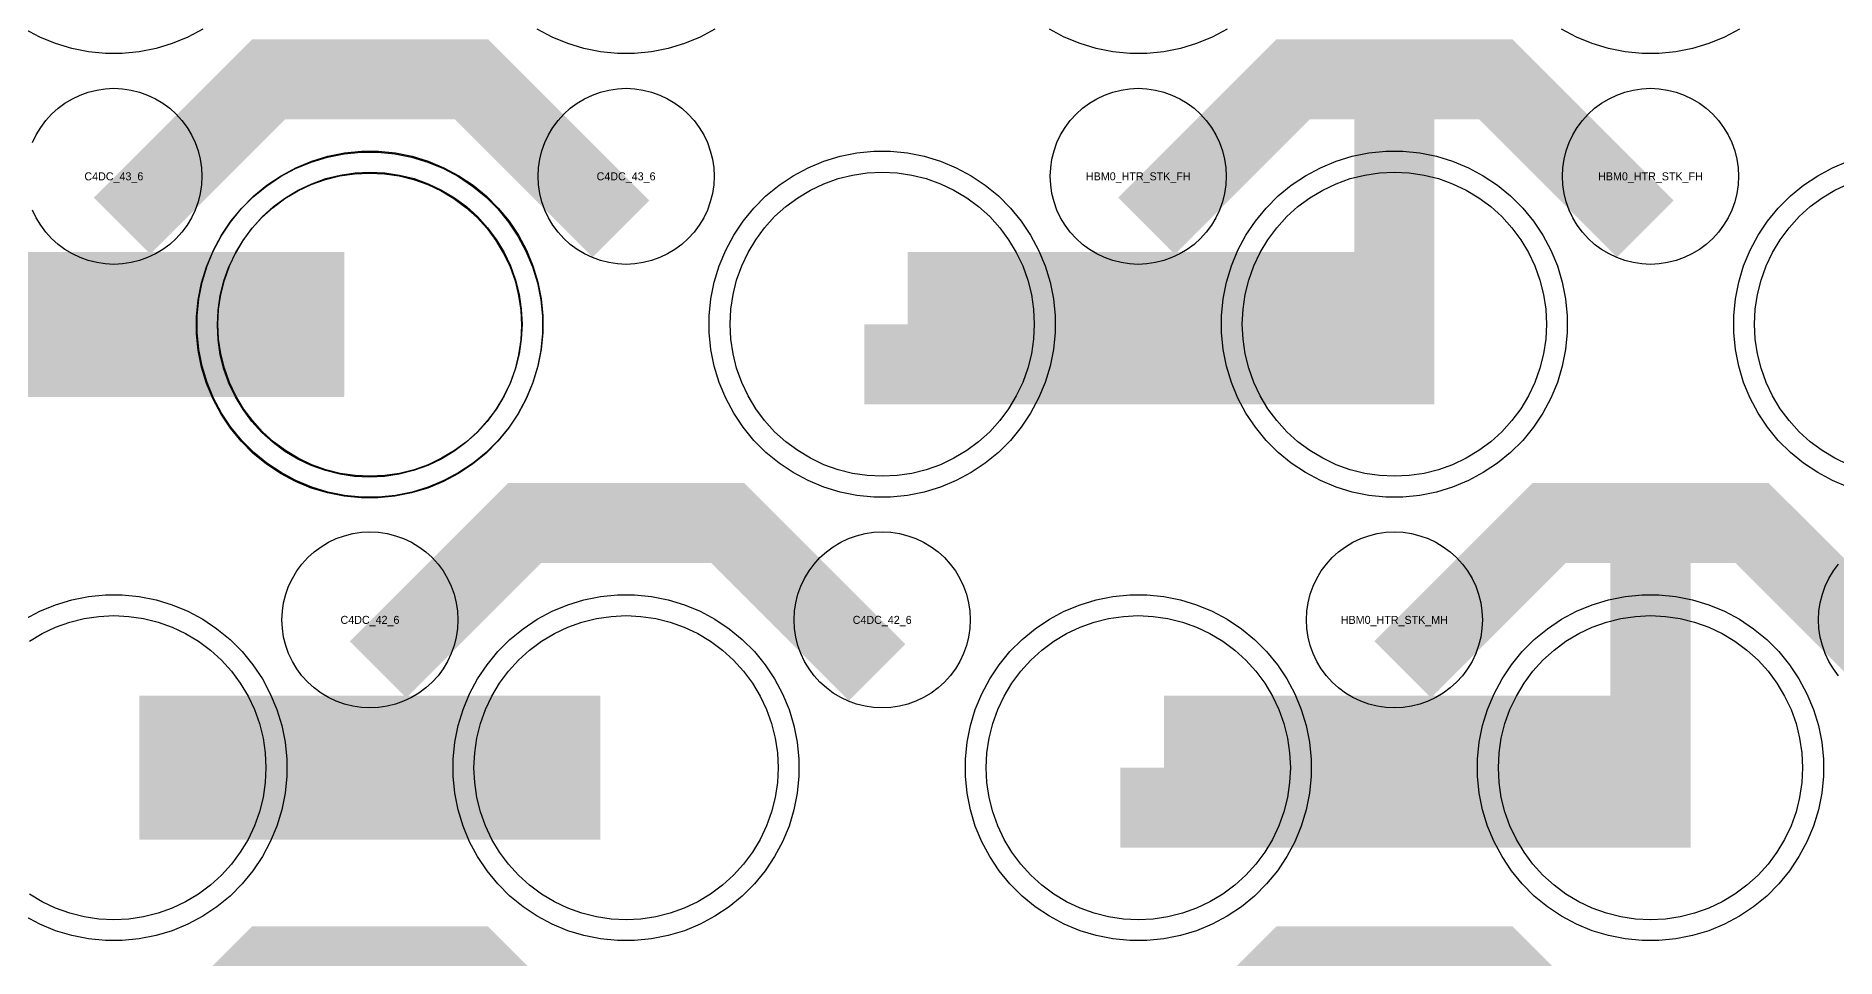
# Model space of a CAD drawing. Extents: x -11880 to 11880, y -14992 to 14992.
# Drawn here: x -10104 to -9542, y -9079 to -8791 of the extents above; entities that cross this region are included whole.
import ezdxf
from ezdxf.enums import TextEntityAlignment as Align

# ---------------------------------------------------------------- set-up
doc = ezdxf.new("R2010")
doc.units = 0
doc.header["$MEASUREMENT"] = 0
for name, color, linetype in [('GDS_775_DT_237', 138, 'CONTINUOUS'), ('RDL1_FS', 34, 'CONTINUOUS'), ('RDL_BS', 160, 'CONTINUOUS')]:
    doc.layers.add(name, color=color, linetype=linetype)

msp = doc.modelspace()

# ---------------------------------------------------------------- linework, layer by layer
at = {"layer": 'RDL1_FS', "color": 241, "true_color": 0xf7abae}
msp.add_lwpolyline([(-10000.149, -8929.101), (-10004.806, -8928.872), (-10009.417, -8928.188), (-10013.94, -8927.056), (-10018.33, -8925.484), (-10022.544, -8923.492), (-10026.544, -8921.094), (-10030.289, -8918.316), (-10033.743, -8915.186), (-10036.873, -8911.732), (-10039.651, -8907.987), (-10042.049, -8903.987), (-10044.041, -8899.773), (-10045.613, -8895.383), (-10046.745, -8890.86), (-10047.429, -8886.249), (-10047.658, -8881.592), (-10047.429, -8876.935), (-10046.745, -8872.324), (-10045.613, -8867.801), (-10044.041, -8863.411), (-10042.049, -8859.197), (-10039.651, -8855.197), (-10036.873, -8851.452), (-10033.743, -8847.998), (-10030.289, -8844.868), (-10026.544, -8842.09), (-10022.544, -8839.692), (-10018.33, -8837.7), (-10013.94, -8836.128), (-10009.417, -8834.996), (-10004.806, -8834.312), (-10000.149, -8834.083), (-9995.492, -8834.312), (-9990.881, -8834.996), (-9986.358, -8836.128), (-9981.968, -8837.7), (-9977.754, -8839.692), (-9973.754, -8842.09), (-9970.009, -8844.868), (-9966.555, -8847.998), (-9963.425, -8851.452), (-9960.647, -8855.197), (-9958.249, -8859.197), (-9956.257, -8863.411), (-9954.685, -8867.801), (-9953.553, -8872.324), (-9952.869, -8876.935), (-9952.64, -8881.592), (-9952.869, -8886.249), (-9953.553, -8890.86), (-9954.685, -8895.383), (-9956.257, -8899.773), (-9958.249, -8903.987), (-9960.647, -8907.987), (-9963.425, -8911.732), (-9966.555, -8915.186), (-9970.009, -8918.316), (-9973.754, -8921.094), (-9977.754, -8923.492), (-9981.968, -8925.484), (-9986.358, -8927.056), (-9990.881, -8928.188), (-9995.492, -8928.872)], close=True, dxfattribs=at)
at = {"layer": 'RDL1_FS'}
for points in [[(-10000, -8928.819), (-10004.657, -8928.59), (-10009.268, -8927.906), (-10013.791, -8926.774), (-10018.181, -8925.202), (-10022.395, -8923.21), (-10026.395, -8920.812), (-10030.14, -8918.034), (-10033.594, -8914.904), (-10036.724, -8911.45), (-10039.502, -8907.705), (-10041.9, -8903.705), (-10043.892, -8899.491), (-10045.464, -8895.101), (-10046.596, -8890.578), (-10047.28, -8885.967), (-10047.509, -8881.31), (-10047.28, -8876.653), (-10046.596, -8872.042), (-10045.464, -8867.519), (-10043.892, -8863.129), (-10041.9, -8858.915), (-10039.502, -8854.915), (-10036.724, -8851.17), (-10033.594, -8847.716), (-10030.14, -8844.586), (-10026.395, -8841.808), (-10022.395, -8839.41), (-10018.181, -8837.418), (-10013.791, -8835.846), (-10009.268, -8834.714), (-10004.657, -8834.03), (-10000, -8833.801), (-9995.343, -8834.03), (-9990.732, -8834.714), (-9986.209, -8835.846), (-9981.819, -8837.418), (-9977.605, -8839.41), (-9973.605, -8841.808), (-9969.86, -8844.586), (-9966.406, -8847.716), (-9963.276, -8851.17), (-9960.498, -8854.915), (-9958.1, -8858.915), (-9956.108, -8863.129), (-9954.536, -8867.519), (-9953.404, -8872.042), (-9952.72, -8876.653), (-9952.491, -8881.31), (-9952.72, -8885.967), (-9953.404, -8890.578), (-9954.536, -8895.101), (-9956.108, -8899.491), (-9958.1, -8903.705), (-9960.498, -8907.705), (-9963.276, -8911.45), (-9966.406, -8914.904), (-9969.86, -8918.034), (-9973.605, -8920.812), (-9977.605, -8923.21), (-9981.819, -8925.202), (-9986.209, -8926.774), (-9990.732, -8927.906), (-9995.343, -8928.59)], [(-9840, -8928.819), (-9844.657, -8928.59), (-9849.268, -8927.906), (-9853.791, -8926.774), (-9858.181, -8925.202), (-9862.395, -8923.21), (-9866.395, -8920.812), (-9870.14, -8918.034), (-9873.594, -8914.904), (-9876.724, -8911.45), (-9879.502, -8907.705), (-9881.9, -8903.705), (-9883.892, -8899.491), (-9885.464, -8895.101), (-9886.596, -8890.578), (-9887.28, -8885.967), (-9887.509, -8881.31), (-9887.28, -8876.653), (-9886.596, -8872.042), (-9885.464, -8867.519), (-9883.892, -8863.129), (-9881.9, -8858.915), (-9879.502, -8854.915), (-9876.724, -8851.17), (-9873.594, -8847.716), (-9870.14, -8844.586), (-9866.395, -8841.808), (-9862.395, -8839.41), (-9858.181, -8837.418), (-9853.791, -8835.846), (-9849.268, -8834.714), (-9844.657, -8834.03), (-9840, -8833.801), (-9835.343, -8834.03), (-9830.732, -8834.714), (-9826.209, -8835.846), (-9821.819, -8837.418), (-9817.605, -8839.41), (-9813.605, -8841.808), (-9809.86, -8844.586), (-9806.406, -8847.716), (-9803.276, -8851.17), (-9800.498, -8854.915), (-9798.1, -8858.915), (-9796.108, -8863.129), (-9794.536, -8867.519), (-9793.404, -8872.042), (-9792.72, -8876.653), (-9792.491, -8881.31), (-9792.72, -8885.967), (-9793.404, -8890.578), (-9794.536, -8895.101), (-9796.108, -8899.491), (-9798.1, -8903.705), (-9800.498, -8907.705), (-9803.276, -8911.45), (-9806.406, -8914.904), (-9809.86, -8918.034), (-9813.605, -8920.812), (-9817.605, -8923.21), (-9821.819, -8925.202), (-9826.209, -8926.774), (-9830.732, -8927.906), (-9835.343, -8928.59)], [(-9680, -8928.819), (-9684.657, -8928.59), (-9689.268, -8927.906), (-9693.791, -8926.774), (-9698.181, -8925.202), (-9702.395, -8923.21), (-9706.395, -8920.812), (-9710.14, -8918.034), (-9713.594, -8914.904), (-9716.724, -8911.45), (-9719.502, -8907.705), (-9721.9, -8903.705), (-9723.892, -8899.491), (-9725.464, -8895.101), (-9726.596, -8890.578), (-9727.28, -8885.967), (-9727.509, -8881.31), (-9727.28, -8876.653), (-9726.596, -8872.042), (-9725.464, -8867.519), (-9723.892, -8863.129), (-9721.9, -8858.915), (-9719.502, -8854.915), (-9716.724, -8851.17), (-9713.594, -8847.716), (-9710.14, -8844.586), (-9706.395, -8841.808), (-9702.395, -8839.41), (-9698.181, -8837.418), (-9693.791, -8835.846), (-9689.268, -8834.714), (-9684.657, -8834.03), (-9680, -8833.801), (-9675.343, -8834.03), (-9670.732, -8834.714), (-9666.209, -8835.846), (-9661.819, -8837.418), (-9657.605, -8839.41), (-9653.605, -8841.808), (-9649.86, -8844.586), (-9646.406, -8847.716), (-9643.276, -8851.17), (-9640.498, -8854.915), (-9638.1, -8858.915), (-9636.108, -8863.129), (-9634.536, -8867.519), (-9633.404, -8872.042), (-9632.72, -8876.653), (-9632.491, -8881.31), (-9632.72, -8885.967), (-9633.404, -8890.578), (-9634.536, -8895.101), (-9636.108, -8899.491), (-9638.1, -8903.705), (-9640.498, -8907.705), (-9643.276, -8911.45), (-9646.406, -8914.904), (-9649.86, -8918.034), (-9653.605, -8920.812), (-9657.605, -8923.21), (-9661.819, -8925.202), (-9666.209, -8926.774), (-9670.732, -8927.906), (-9675.343, -8928.59)], [(-9920, -9067.384), (-9924.657, -9067.155), (-9929.268, -9066.471), (-9933.791, -9065.339), (-9938.181, -9063.767), (-9942.395, -9061.775), (-9946.395, -9059.377), (-9950.14, -9056.599), (-9953.594, -9053.469), (-9956.724, -9050.015), (-9959.502, -9046.27), (-9961.9, -9042.27), (-9963.892, -9038.056), (-9965.464, -9033.666), (-9966.596, -9029.143), (-9967.28, -9024.532), (-9967.509, -9019.875), (-9967.28, -9015.218), (-9966.596, -9010.607), (-9965.464, -9006.084), (-9963.892, -9001.694), (-9961.9, -8997.48), (-9959.502, -8993.48), (-9956.724, -8989.735), (-9953.594, -8986.281), (-9950.14, -8983.151), (-9946.395, -8980.373), (-9942.395, -8977.975), (-9938.181, -8975.983), (-9933.791, -8974.411), (-9929.268, -8973.279), (-9924.657, -8972.595), (-9920, -8972.366), (-9915.343, -8972.595), (-9910.732, -8973.279), (-9906.209, -8974.411), (-9901.819, -8975.983), (-9897.605, -8977.975), (-9893.605, -8980.373), (-9889.86, -8983.151), (-9886.406, -8986.281), (-9883.276, -8989.735), (-9880.498, -8993.48), (-9878.1, -8997.48), (-9876.108, -9001.694), (-9874.536, -9006.084), (-9873.404, -9010.607), (-9872.72, -9015.218), (-9872.491, -9019.875), (-9872.72, -9024.532), (-9873.404, -9029.143), (-9874.536, -9033.666), (-9876.108, -9038.056), (-9878.1, -9042.27), (-9880.498, -9046.27), (-9883.276, -9050.015), (-9886.406, -9053.469), (-9889.86, -9056.599), (-9893.605, -9059.377), (-9897.605, -9061.775), (-9901.819, -9063.767), (-9906.209, -9065.339), (-9910.732, -9066.471), (-9915.343, -9067.155)], [(-9760, -9067.384), (-9764.657, -9067.155), (-9769.268, -9066.471), (-9773.791, -9065.339), (-9778.181, -9063.767), (-9782.395, -9061.775), (-9786.395, -9059.377), (-9790.14, -9056.599), (-9793.594, -9053.469), (-9796.724, -9050.015), (-9799.502, -9046.27), (-9801.9, -9042.27), (-9803.892, -9038.056), (-9805.464, -9033.666), (-9806.596, -9029.143), (-9807.28, -9024.532), (-9807.509, -9019.875), (-9807.28, -9015.218), (-9806.596, -9010.607), (-9805.464, -9006.084), (-9803.892, -9001.694), (-9801.9, -8997.48), (-9799.502, -8993.48), (-9796.724, -8989.735), (-9793.594, -8986.281), (-9790.14, -8983.151), (-9786.395, -8980.373), (-9782.395, -8977.975), (-9778.181, -8975.983), (-9773.791, -8974.411), (-9769.268, -8973.279), (-9764.657, -8972.595), (-9760, -8972.366), (-9755.343, -8972.595), (-9750.732, -8973.279), (-9746.209, -8974.411), (-9741.819, -8975.983), (-9737.605, -8977.975), (-9733.605, -8980.373), (-9729.86, -8983.151), (-9726.406, -8986.281), (-9723.276, -8989.735), (-9720.498, -8993.48), (-9718.1, -8997.48), (-9716.108, -9001.694), (-9714.536, -9006.084), (-9713.404, -9010.607), (-9712.72, -9015.218), (-9712.491, -9019.875), (-9712.72, -9024.532), (-9713.404, -9029.143), (-9714.536, -9033.666), (-9716.108, -9038.056), (-9718.1, -9042.27), (-9720.498, -9046.27), (-9723.276, -9050.015), (-9726.406, -9053.469), (-9729.86, -9056.599), (-9733.605, -9059.377), (-9737.605, -9061.775), (-9741.819, -9063.767), (-9746.209, -9065.339), (-9750.732, -9066.471), (-9755.343, -9067.155)], [(-9600, -9067.384), (-9604.657, -9067.155), (-9609.268, -9066.471), (-9613.791, -9065.339), (-9618.181, -9063.767), (-9622.395, -9061.775), (-9626.395, -9059.377), (-9630.14, -9056.599), (-9633.594, -9053.469), (-9636.724, -9050.015), (-9639.502, -9046.27), (-9641.9, -9042.27), (-9643.892, -9038.056), (-9645.464, -9033.666), (-9646.596, -9029.143), (-9647.28, -9024.532), (-9647.509, -9019.875), (-9647.28, -9015.218), (-9646.596, -9010.607), (-9645.464, -9006.084), (-9643.892, -9001.694), (-9641.9, -8997.48), (-9639.502, -8993.48), (-9636.724, -8989.735), (-9633.594, -8986.281), (-9630.14, -8983.151), (-9626.395, -8980.373), (-9622.395, -8977.975), (-9618.181, -8975.983), (-9613.791, -8974.411), (-9609.268, -8973.279), (-9604.657, -8972.595), (-9600, -8972.366), (-9595.343, -8972.595), (-9590.732, -8973.279), (-9586.209, -8974.411), (-9581.819, -8975.983), (-9577.605, -8977.975), (-9573.605, -8980.373), (-9569.86, -8983.151), (-9566.406, -8986.281), (-9563.276, -8989.735), (-9560.498, -8993.48), (-9558.1, -8997.48), (-9556.108, -9001.694), (-9554.536, -9006.084), (-9553.404, -9010.607), (-9552.72, -9015.218), (-9552.491, -9019.875), (-9552.72, -9024.532), (-9553.404, -9029.143), (-9554.536, -9033.666), (-9556.108, -9038.056), (-9558.1, -9042.27), (-9560.498, -9046.27), (-9563.276, -9050.015), (-9566.406, -9053.469), (-9569.86, -9056.599), (-9573.605, -9059.377), (-9577.605, -9061.775), (-9581.819, -9063.767), (-9586.209, -9065.339), (-9590.732, -9066.471), (-9595.343, -9067.155)]]:
    msp.add_lwpolyline(points, close=True, dxfattribs=at)
for points in [[(-9538.181, -8925.202), (-9542.395, -8923.21), (-9546.395, -8920.812), (-9550.14, -8918.034), (-9553.594, -8914.904), (-9556.724, -8911.45), (-9559.502, -8907.705), (-9561.9, -8903.705), (-9563.892, -8899.491), (-9565.464, -8895.101), (-9566.596, -8890.578), (-9567.28, -8885.967), (-9567.509, -8881.31), (-9567.28, -8876.653), (-9566.596, -8872.042), (-9565.464, -8867.519), (-9563.892, -8863.129), (-9561.9, -8858.915), (-9559.502, -8854.915), (-9556.724, -8851.17), (-9553.594, -8847.716), (-9550.14, -8844.586), (-9546.395, -8841.808), (-9542.395, -8839.41), (-9538.181, -8837.418)], [(-10106.395, -8980.373), (-10102.395, -8977.975), (-10098.181, -8975.983), (-10093.791, -8974.411), (-10089.268, -8973.279), (-10084.657, -8972.595), (-10080, -8972.366), (-10075.343, -8972.595), (-10070.732, -8973.279), (-10066.209, -8974.411), (-10061.819, -8975.983), (-10057.605, -8977.975), (-10053.605, -8980.373), (-10049.86, -8983.151), (-10046.406, -8986.281), (-10043.276, -8989.735), (-10040.498, -8993.48), (-10038.1, -8997.48), (-10036.108, -9001.694), (-10034.536, -9006.084), (-10033.404, -9010.607), (-10032.72, -9015.218), (-10032.491, -9019.875), (-10032.72, -9024.532), (-10033.404, -9029.143), (-10034.536, -9033.666), (-10036.108, -9038.056), (-10038.1, -9042.27), (-10040.498, -9046.27), (-10043.276, -9050.015), (-10046.406, -9053.469), (-10049.86, -9056.599), (-10053.605, -9059.377), (-10057.605, -9061.775), (-10061.819, -9063.767), (-10066.209, -9065.339), (-10070.732, -9066.471), (-10075.343, -9067.155), (-10080, -9067.384), (-10084.657, -9067.155), (-10089.268, -9066.471), (-10093.791, -9065.339), (-10098.181, -9063.767), (-10102.395, -9061.775), (-10106.395, -9059.377)]]:
    msp.add_lwpolyline(points, dxfattribs=at)
at = {"layer": 'RDL1_FS', "color": 241, "true_color": 0xf7abae}
for points in [[(-10152.147, -8881.592, 45, 45, 0), (-10080.147, -8881.592, 45, 45, 0)], [(-10080.147, -8881.592, 45, 45, 0), (-10008.147, -8881.592, 45, 45, 0)]]:
    msp.add_lwpolyline(points, format="xyseb", dxfattribs=at)
at = {"layer": 'RDL1_FS'}
for points in [[(-10151.998, -8881.31, 45, 45, 0), (-10079.998, -8881.31, 45, 45, 0)], [(-10079.998, -8881.31, 45, 45, 0), (-10007.998, -8881.31, 45, 45, 0)], [(-9831.998, -8881.31, 45, 45, 0), (-9759.998, -8881.31, 45, 45, 0)], [(-9759.998, -8881.31, 45, 45, 0), (-9687.998, -8881.31, 45, 45, 0)], [(-10071.998, -9019.875, 45, 45, 0), (-9999.998, -9019.875, 45, 45, 0)], [(-9999.998, -9019.875, 45, 45, 0), (-9927.998, -9019.875, 45, 45, 0)], [(-9751.998, -9019.875, 45, 45, 0), (-9679.998, -9019.875, 45, 45, 0)], [(-9679.998, -9019.875, 45, 45, 0), (-9607.998, -9019.875, 45, 45, 0)]]:
    msp.add_lwpolyline(points, format="xyseb", dxfattribs=at)
at = {"layer": 'RDL_BS'}
for points in [[(-9680, -8906.31, 25, 25, 0), (-9680, -8792.309, 25, 25, 0)], [(-10077.438, -8850.624, 25, 25, 0), (-10031.623, -8804.809, 25, 25, 0), (-9998.07, -8804.809, 25, 25, 0)], [(-9921.599, -8851.523, 25, 25, 0), (-9968.313, -8804.809, 25, 25, 0), (-9998.071, -8804.809, 25, 25, 0)], [(-9757.438, -8850.624, 25, 25, 0), (-9711.623, -8804.809, 25, 25, 0), (-9678.07, -8804.809, 25, 25, 0)], [(-9601.599, -8851.523, 25, 25, 0), (-9648.313, -8804.809, 25, 25, 0), (-9678.071, -8804.809, 25, 25, 0)], [(-9845.603, -8893.81, 25, 25, 0), (-9667.5, -8893.81, 25, 25, 0)], [(-9600, -9044.875, 25, 25, 0), (-9600, -8930.874, 25, 25, 0)], [(-9997.438, -8989.189, 25, 25, 0), (-9951.623, -8943.374, 25, 25, 0), (-9918.07, -8943.374, 25, 25, 0)], [(-9841.599, -8990.088, 25, 25, 0), (-9888.313, -8943.374, 25, 25, 0), (-9918.071, -8943.374, 25, 25, 0)], [(-9677.438, -8989.189, 25, 25, 0), (-9631.623, -8943.374, 25, 25, 0), (-9598.07, -8943.374, 25, 25, 0)], [(-9521.599, -8990.088, 25, 25, 0), (-9568.313, -8943.374, 25, 25, 0), (-9598.071, -8943.374, 25, 25, 0)], [(-9765.603, -9032.375, 25, 25, 0), (-9587.5, -9032.375, 25, 25, 0)], [(-9680, -9183.435, 25, 25, 0), (-9680, -9069.434, 25, 25, 0)], [(-10077.438, -9127.749, 25, 25, 0), (-10031.623, -9081.934, 25, 25, 0), (-9998.07, -9081.934, 25, 25, 0)], [(-9921.599, -9128.648, 25, 25, 0), (-9968.313, -9081.934, 25, 25, 0), (-9998.071, -9081.934, 25, 25, 0)], [(-9757.438, -9127.749, 25, 25, 0), (-9711.623, -9081.934, 25, 25, 0), (-9678.07, -9081.934, 25, 25, 0)], [(-9601.599, -9128.648, 25, 25, 0), (-9648.313, -9081.934, 25, 25, 0), (-9678.071, -9081.934, 25, 25, 0)]]:
    msp.add_lwpolyline(points, format="xyseb", dxfattribs=at)
for points in [[(-10052.223, -8789.128), (-10056.885, -8791.62), (-10061.795, -8793.651), (-10066.835, -8795.182), (-10072.062, -8796.228), (-10077.356, -8796.745), (-10082.644, -8796.745), (-10087.938, -8796.228), (-10093.165, -8795.182), (-10098.205, -8793.651), (-10103.115, -8791.62), (-10107.777, -8789.128)], [(-9892.223, -8789.128), (-9896.885, -8791.62), (-9901.795, -8793.651), (-9906.835, -8795.182), (-9912.062, -8796.228), (-9917.356, -8796.745), (-9922.644, -8796.745), (-9927.938, -8796.228), (-9933.165, -8795.182), (-9938.205, -8793.651), (-9943.115, -8791.62), (-9947.777, -8789.128)], [(-9732.223, -8789.128), (-9736.885, -8791.62), (-9741.795, -8793.651), (-9746.835, -8795.182), (-9752.062, -8796.228), (-9757.356, -8796.745), (-9762.644, -8796.745), (-9767.938, -8796.228), (-9773.165, -8795.182), (-9778.205, -8793.651), (-9783.115, -8791.62), (-9787.777, -8789.128)], [(-9572.223, -8789.128), (-9576.885, -8791.62), (-9581.795, -8793.651), (-9586.835, -8795.182), (-9592.062, -8796.228), (-9597.356, -8796.745), (-9602.644, -8796.745), (-9607.938, -8796.228), (-9613.165, -8795.182), (-9618.205, -8793.651), (-9623.115, -8791.62), (-9627.777, -8789.128)], [(-10105.402, -8824.603), (-10104.25, -8822.166), (-10102.857, -8819.842), (-10101.254, -8817.679), (-10099.442, -8815.68), (-10097.443, -8813.868), (-10095.28, -8812.265), (-10092.956, -8810.872), (-10090.519, -8809.72), (-10087.984, -8808.813), (-10085.365, -8808.156), (-10082.693, -8807.76), (-10080, -8807.628), (-10077.307, -8807.76), (-10074.635, -8808.156), (-10072.016, -8808.813), (-10069.481, -8809.72), (-10067.044, -8810.872), (-10064.72, -8812.265), (-10062.557, -8813.868), (-10060.558, -8815.68), (-10058.746, -8817.679), (-10057.143, -8819.842), (-10055.75, -8822.166), (-10054.598, -8824.603), (-10053.691, -8827.138), (-10053.034, -8829.757), (-10052.638, -8832.429), (-10052.506, -8835.122), (-10052.638, -8837.815), (-10053.034, -8840.487), (-10053.691, -8843.106), (-10054.598, -8845.641), (-10055.75, -8848.078), (-10057.143, -8850.402), (-10058.746, -8852.565), (-10060.558, -8854.564), (-10062.557, -8856.376), (-10064.72, -8857.979), (-10067.044, -8859.372), (-10069.481, -8860.524), (-10072.016, -8861.431), (-10074.635, -8862.088), (-10077.307, -8862.484), (-10080, -8862.616), (-10082.693, -8862.484), (-10085.365, -8862.088), (-10087.984, -8861.431), (-10090.519, -8860.524), (-10092.956, -8859.372), (-10095.28, -8857.979), (-10097.443, -8856.376), (-10099.442, -8854.564), (-10101.254, -8852.565), (-10102.857, -8850.402), (-10104.25, -8848.078), (-10105.402, -8845.641)], [(-9538.205, -8932.216), (-9543.115, -8930.185), (-9547.777, -8927.693), (-9552.191, -8924.746), (-9556.292, -8921.384), (-9560.074, -8917.602), (-9563.436, -8913.501), (-9566.383, -8909.087), (-9568.875, -8904.425), (-9570.906, -8899.515), (-9572.437, -8894.475), (-9573.483, -8889.248), (-9574, -8883.954), (-9574, -8878.666), (-9573.483, -8873.372), (-9572.437, -8868.145), (-9570.906, -8863.105), (-9568.875, -8858.195), (-9566.383, -8853.533), (-9563.436, -8849.119), (-9560.074, -8845.018), (-9556.292, -8841.236), (-9552.191, -8837.874), (-9547.777, -8834.927), (-9543.115, -8832.435), (-9538.205, -8830.404)], [(-9541.254, -8991.13), (-9542.857, -8988.967), (-9544.25, -8986.643), (-9545.402, -8984.206), (-9546.309, -8981.671), (-9546.966, -8979.052), (-9547.362, -8976.38), (-9547.494, -8973.687), (-9547.362, -8970.994), (-9546.966, -8968.322), (-9546.309, -8965.703), (-9545.402, -8963.168), (-9544.25, -8960.731), (-9542.857, -8958.407), (-9541.254, -8956.244)], [(-10107.777, -8973.492), (-10103.115, -8971), (-10098.205, -8968.969), (-10093.165, -8967.438), (-10087.938, -8966.392), (-10082.644, -8965.875), (-10077.356, -8965.875), (-10072.062, -8966.392), (-10066.835, -8967.438), (-10061.795, -8968.969), (-10056.885, -8971), (-10052.223, -8973.492), (-10047.809, -8976.439), (-10043.708, -8979.801), (-10039.926, -8983.583), (-10036.564, -8987.684), (-10033.617, -8992.098), (-10031.125, -8996.76), (-10029.094, -9001.67), (-10027.563, -9006.71), (-10026.517, -9011.937), (-10026, -9017.231), (-10026, -9022.519), (-10026.517, -9027.813), (-10027.563, -9033.04), (-10029.094, -9038.08), (-10031.125, -9042.99), (-10033.617, -9047.652), (-10036.564, -9052.066), (-10039.926, -9056.167), (-10043.708, -9059.949), (-10047.809, -9063.311), (-10052.223, -9066.258), (-10056.885, -9068.75), (-10061.795, -9070.781), (-10066.835, -9072.312), (-10072.062, -9073.358), (-10077.356, -9073.875), (-10082.644, -9073.875), (-10087.938, -9073.358), (-10093.165, -9072.312), (-10098.205, -9070.781), (-10103.115, -9068.75), (-10107.777, -9066.258)]]:
    msp.add_lwpolyline(points, dxfattribs=at)
for points in [[(-9920, -8862.616), (-9922.693, -8862.484), (-9925.365, -8862.088), (-9927.984, -8861.431), (-9930.519, -8860.524), (-9932.956, -8859.372), (-9935.28, -8857.979), (-9937.443, -8856.376), (-9939.442, -8854.564), (-9941.254, -8852.565), (-9942.857, -8850.402), (-9944.25, -8848.078), (-9945.402, -8845.641), (-9946.309, -8843.106), (-9946.966, -8840.487), (-9947.362, -8837.815), (-9947.494, -8835.122), (-9947.362, -8832.429), (-9946.966, -8829.757), (-9946.309, -8827.138), (-9945.402, -8824.603), (-9944.25, -8822.166), (-9942.857, -8819.842), (-9941.254, -8817.679), (-9939.442, -8815.68), (-9937.443, -8813.868), (-9935.28, -8812.265), (-9932.956, -8810.872), (-9930.519, -8809.72), (-9927.984, -8808.813), (-9925.365, -8808.156), (-9922.693, -8807.76), (-9920, -8807.628), (-9917.307, -8807.76), (-9914.635, -8808.156), (-9912.016, -8808.813), (-9909.481, -8809.72), (-9907.044, -8810.872), (-9904.72, -8812.265), (-9902.557, -8813.868), (-9900.558, -8815.68), (-9898.746, -8817.679), (-9897.143, -8819.842), (-9895.75, -8822.166), (-9894.598, -8824.603), (-9893.691, -8827.138), (-9893.034, -8829.757), (-9892.638, -8832.429), (-9892.506, -8835.122), (-9892.638, -8837.815), (-9893.034, -8840.487), (-9893.691, -8843.106), (-9894.598, -8845.641), (-9895.75, -8848.078), (-9897.143, -8850.402), (-9898.746, -8852.565), (-9900.558, -8854.564), (-9902.557, -8856.376), (-9904.72, -8857.979), (-9907.044, -8859.372), (-9909.481, -8860.524), (-9912.016, -8861.431), (-9914.635, -8862.088), (-9917.307, -8862.484)], [(-9760, -8862.616), (-9762.693, -8862.484), (-9765.365, -8862.088), (-9767.984, -8861.431), (-9770.519, -8860.524), (-9772.956, -8859.372), (-9775.28, -8857.979), (-9777.443, -8856.376), (-9779.442, -8854.564), (-9781.254, -8852.565), (-9782.857, -8850.402), (-9784.25, -8848.078), (-9785.402, -8845.641), (-9786.309, -8843.106), (-9786.966, -8840.487), (-9787.362, -8837.815), (-9787.494, -8835.122), (-9787.362, -8832.429), (-9786.966, -8829.757), (-9786.309, -8827.138), (-9785.402, -8824.603), (-9784.25, -8822.166), (-9782.857, -8819.842), (-9781.254, -8817.679), (-9779.442, -8815.68), (-9777.443, -8813.868), (-9775.28, -8812.265), (-9772.956, -8810.872), (-9770.519, -8809.72), (-9767.984, -8808.813), (-9765.365, -8808.156), (-9762.693, -8807.76), (-9760, -8807.628), (-9757.307, -8807.76), (-9754.635, -8808.156), (-9752.016, -8808.813), (-9749.481, -8809.72), (-9747.044, -8810.872), (-9744.72, -8812.265), (-9742.557, -8813.868), (-9740.558, -8815.68), (-9738.746, -8817.679), (-9737.143, -8819.842), (-9735.75, -8822.166), (-9734.598, -8824.603), (-9733.691, -8827.138), (-9733.034, -8829.757), (-9732.638, -8832.429), (-9732.506, -8835.122), (-9732.638, -8837.815), (-9733.034, -8840.487), (-9733.691, -8843.106), (-9734.598, -8845.641), (-9735.75, -8848.078), (-9737.143, -8850.402), (-9738.746, -8852.565), (-9740.558, -8854.564), (-9742.557, -8856.376), (-9744.72, -8857.979), (-9747.044, -8859.372), (-9749.481, -8860.524), (-9752.016, -8861.431), (-9754.635, -8862.088), (-9757.307, -8862.484)], [(-9600, -8862.616), (-9602.693, -8862.484), (-9605.365, -8862.088), (-9607.984, -8861.431), (-9610.519, -8860.524), (-9612.956, -8859.372), (-9615.28, -8857.979), (-9617.443, -8856.376), (-9619.442, -8854.564), (-9621.254, -8852.565), (-9622.857, -8850.402), (-9624.25, -8848.078), (-9625.402, -8845.641), (-9626.309, -8843.106), (-9626.966, -8840.487), (-9627.362, -8837.815), (-9627.494, -8835.122), (-9627.362, -8832.429), (-9626.966, -8829.757), (-9626.309, -8827.138), (-9625.402, -8824.603), (-9624.25, -8822.166), (-9622.857, -8819.842), (-9621.254, -8817.679), (-9619.442, -8815.68), (-9617.443, -8813.868), (-9615.28, -8812.265), (-9612.956, -8810.872), (-9610.519, -8809.72), (-9607.984, -8808.813), (-9605.365, -8808.156), (-9602.693, -8807.76), (-9600, -8807.628), (-9597.307, -8807.76), (-9594.635, -8808.156), (-9592.016, -8808.813), (-9589.481, -8809.72), (-9587.044, -8810.872), (-9584.72, -8812.265), (-9582.557, -8813.868), (-9580.558, -8815.68), (-9578.746, -8817.679), (-9577.143, -8819.842), (-9575.75, -8822.166), (-9574.598, -8824.603), (-9573.691, -8827.138), (-9573.034, -8829.757), (-9572.638, -8832.429), (-9572.506, -8835.122), (-9572.638, -8837.815), (-9573.034, -8840.487), (-9573.691, -8843.106), (-9574.598, -8845.641), (-9575.75, -8848.078), (-9577.143, -8850.402), (-9578.746, -8852.565), (-9580.558, -8854.564), (-9582.557, -8856.376), (-9584.72, -8857.979), (-9587.044, -8859.372), (-9589.481, -8860.524), (-9592.016, -8861.431), (-9594.635, -8862.088), (-9597.307, -8862.484)], [(-10002.644, -8935.31), (-10007.938, -8934.793), (-10013.165, -8933.747), (-10018.205, -8932.216), (-10023.115, -8930.185), (-10027.777, -8927.693), (-10032.191, -8924.746), (-10036.292, -8921.384), (-10040.074, -8917.602), (-10043.436, -8913.501), (-10046.383, -8909.087), (-10048.875, -8904.425), (-10050.906, -8899.515), (-10052.437, -8894.475), (-10053.483, -8889.248), (-10054, -8883.954), (-10054, -8878.666), (-10053.483, -8873.372), (-10052.437, -8868.145), (-10050.906, -8863.105), (-10048.875, -8858.195), (-10046.383, -8853.533), (-10043.436, -8849.119), (-10040.074, -8845.018), (-10036.292, -8841.236), (-10032.191, -8837.874), (-10027.777, -8834.927), (-10023.115, -8832.435), (-10018.205, -8830.404), (-10013.165, -8828.873), (-10007.938, -8827.827), (-10002.644, -8827.31), (-9997.356, -8827.31), (-9992.062, -8827.827), (-9986.835, -8828.873), (-9981.795, -8830.404), (-9976.885, -8832.435), (-9972.223, -8834.927), (-9967.809, -8837.874), (-9963.708, -8841.236), (-9959.926, -8845.018), (-9956.564, -8849.119), (-9953.617, -8853.533), (-9951.125, -8858.195), (-9949.094, -8863.105), (-9947.563, -8868.145), (-9946.517, -8873.372), (-9946, -8878.666), (-9946, -8883.954), (-9946.517, -8889.248), (-9947.563, -8894.475), (-9949.094, -8899.515), (-9951.125, -8904.425), (-9953.617, -8909.087), (-9956.564, -8913.501), (-9959.926, -8917.602), (-9963.708, -8921.384), (-9967.809, -8924.746), (-9972.223, -8927.693), (-9976.885, -8930.185), (-9981.795, -8932.216), (-9986.835, -8933.747), (-9992.062, -8934.793), (-9997.356, -8935.31)], [(-9842.644, -8935.31), (-9847.938, -8934.793), (-9853.165, -8933.747), (-9858.205, -8932.216), (-9863.115, -8930.185), (-9867.777, -8927.693), (-9872.191, -8924.746), (-9876.292, -8921.384), (-9880.074, -8917.602), (-9883.436, -8913.501), (-9886.383, -8909.087), (-9888.875, -8904.425), (-9890.906, -8899.515), (-9892.437, -8894.475), (-9893.483, -8889.248), (-9894, -8883.954), (-9894, -8878.666), (-9893.483, -8873.372), (-9892.437, -8868.145), (-9890.906, -8863.105), (-9888.875, -8858.195), (-9886.383, -8853.533), (-9883.436, -8849.119), (-9880.074, -8845.018), (-9876.292, -8841.236), (-9872.191, -8837.874), (-9867.777, -8834.927), (-9863.115, -8832.435), (-9858.205, -8830.404), (-9853.165, -8828.873), (-9847.938, -8827.827), (-9842.644, -8827.31), (-9837.356, -8827.31), (-9832.062, -8827.827), (-9826.835, -8828.873), (-9821.795, -8830.404), (-9816.885, -8832.435), (-9812.223, -8834.927), (-9807.809, -8837.874), (-9803.708, -8841.236), (-9799.926, -8845.018), (-9796.564, -8849.119), (-9793.617, -8853.533), (-9791.125, -8858.195), (-9789.094, -8863.105), (-9787.563, -8868.145), (-9786.517, -8873.372), (-9786, -8878.666), (-9786, -8883.954), (-9786.517, -8889.248), (-9787.563, -8894.475), (-9789.094, -8899.515), (-9791.125, -8904.425), (-9793.617, -8909.087), (-9796.564, -8913.501), (-9799.926, -8917.602), (-9803.708, -8921.384), (-9807.809, -8924.746), (-9812.223, -8927.693), (-9816.885, -8930.185), (-9821.795, -8932.216), (-9826.835, -8933.747), (-9832.062, -8934.793), (-9837.356, -8935.31)], [(-9682.644, -8935.31), (-9687.938, -8934.793), (-9693.165, -8933.747), (-9698.205, -8932.216), (-9703.115, -8930.185), (-9707.777, -8927.693), (-9712.191, -8924.746), (-9716.292, -8921.384), (-9720.074, -8917.602), (-9723.436, -8913.501), (-9726.383, -8909.087), (-9728.875, -8904.425), (-9730.906, -8899.515), (-9732.437, -8894.475), (-9733.483, -8889.248), (-9734, -8883.954), (-9734, -8878.666), (-9733.483, -8873.372), (-9732.437, -8868.145), (-9730.906, -8863.105), (-9728.875, -8858.195), (-9726.383, -8853.533), (-9723.436, -8849.119), (-9720.074, -8845.018), (-9716.292, -8841.236), (-9712.191, -8837.874), (-9707.777, -8834.927), (-9703.115, -8832.435), (-9698.205, -8830.404), (-9693.165, -8828.873), (-9687.938, -8827.827), (-9682.644, -8827.31), (-9677.356, -8827.31), (-9672.062, -8827.827), (-9666.835, -8828.873), (-9661.795, -8830.404), (-9656.885, -8832.435), (-9652.223, -8834.927), (-9647.809, -8837.874), (-9643.708, -8841.236), (-9639.926, -8845.018), (-9636.564, -8849.119), (-9633.617, -8853.533), (-9631.125, -8858.195), (-9629.094, -8863.105), (-9627.563, -8868.145), (-9626.517, -8873.372), (-9626, -8878.666), (-9626, -8883.954), (-9626.517, -8889.248), (-9627.563, -8894.475), (-9629.094, -8899.515), (-9631.125, -8904.425), (-9633.617, -8909.087), (-9636.564, -8913.501), (-9639.926, -8917.602), (-9643.708, -8921.384), (-9647.809, -8924.746), (-9652.223, -8927.693), (-9656.885, -8930.185), (-9661.795, -8932.216), (-9666.835, -8933.747), (-9672.062, -8934.793), (-9677.356, -8935.31)], [(-10000, -9001.181), (-10002.693, -9001.049), (-10005.365, -9000.653), (-10007.984, -8999.996), (-10010.519, -8999.089), (-10012.956, -8997.937), (-10015.28, -8996.544), (-10017.443, -8994.941), (-10019.442, -8993.129), (-10021.254, -8991.13), (-10022.857, -8988.967), (-10024.25, -8986.643), (-10025.402, -8984.206), (-10026.309, -8981.671), (-10026.966, -8979.052), (-10027.362, -8976.38), (-10027.494, -8973.687), (-10027.362, -8970.994), (-10026.966, -8968.322), (-10026.309, -8965.703), (-10025.402, -8963.168), (-10024.25, -8960.731), (-10022.857, -8958.407), (-10021.254, -8956.244), (-10019.442, -8954.245), (-10017.443, -8952.433), (-10015.28, -8950.83), (-10012.956, -8949.437), (-10010.519, -8948.285), (-10007.984, -8947.378), (-10005.365, -8946.721), (-10002.693, -8946.325), (-10000, -8946.193), (-9997.307, -8946.325), (-9994.635, -8946.721), (-9992.016, -8947.378), (-9989.481, -8948.285), (-9987.044, -8949.437), (-9984.72, -8950.83), (-9982.557, -8952.433), (-9980.558, -8954.245), (-9978.746, -8956.244), (-9977.143, -8958.407), (-9975.75, -8960.731), (-9974.598, -8963.168), (-9973.691, -8965.703), (-9973.034, -8968.322), (-9972.638, -8970.994), (-9972.506, -8973.687), (-9972.638, -8976.38), (-9973.034, -8979.052), (-9973.691, -8981.671), (-9974.598, -8984.206), (-9975.75, -8986.643), (-9977.143, -8988.967), (-9978.746, -8991.13), (-9980.558, -8993.129), (-9982.557, -8994.941), (-9984.72, -8996.544), (-9987.044, -8997.937), (-9989.481, -8999.089), (-9992.016, -8999.996), (-9994.635, -9000.653), (-9997.307, -9001.049)], [(-9840, -9001.181), (-9842.693, -9001.049), (-9845.365, -9000.653), (-9847.984, -8999.996), (-9850.519, -8999.089), (-9852.956, -8997.937), (-9855.28, -8996.544), (-9857.443, -8994.941), (-9859.442, -8993.129), (-9861.254, -8991.13), (-9862.857, -8988.967), (-9864.25, -8986.643), (-9865.402, -8984.206), (-9866.309, -8981.671), (-9866.966, -8979.052), (-9867.362, -8976.38), (-9867.494, -8973.687), (-9867.362, -8970.994), (-9866.966, -8968.322), (-9866.309, -8965.703), (-9865.402, -8963.168), (-9864.25, -8960.731), (-9862.857, -8958.407), (-9861.254, -8956.244), (-9859.442, -8954.245), (-9857.443, -8952.433), (-9855.28, -8950.83), (-9852.956, -8949.437), (-9850.519, -8948.285), (-9847.984, -8947.378), (-9845.365, -8946.721), (-9842.693, -8946.325), (-9840, -8946.193), (-9837.307, -8946.325), (-9834.635, -8946.721), (-9832.016, -8947.378), (-9829.481, -8948.285), (-9827.044, -8949.437), (-9824.72, -8950.83), (-9822.557, -8952.433), (-9820.558, -8954.245), (-9818.746, -8956.244), (-9817.143, -8958.407), (-9815.75, -8960.731), (-9814.598, -8963.168), (-9813.691, -8965.703), (-9813.034, -8968.322), (-9812.638, -8970.994), (-9812.506, -8973.687), (-9812.638, -8976.38), (-9813.034, -8979.052), (-9813.691, -8981.671), (-9814.598, -8984.206), (-9815.75, -8986.643), (-9817.143, -8988.967), (-9818.746, -8991.13), (-9820.558, -8993.129), (-9822.557, -8994.941), (-9824.72, -8996.544), (-9827.044, -8997.937), (-9829.481, -8999.089), (-9832.016, -8999.996), (-9834.635, -9000.653), (-9837.307, -9001.049)], [(-9680, -9001.181), (-9682.693, -9001.049), (-9685.365, -9000.653), (-9687.984, -8999.996), (-9690.519, -8999.089), (-9692.956, -8997.937), (-9695.28, -8996.544), (-9697.443, -8994.941), (-9699.442, -8993.129), (-9701.254, -8991.13), (-9702.857, -8988.967), (-9704.25, -8986.643), (-9705.402, -8984.206), (-9706.309, -8981.671), (-9706.966, -8979.052), (-9707.362, -8976.38), (-9707.494, -8973.687), (-9707.362, -8970.994), (-9706.966, -8968.322), (-9706.309, -8965.703), (-9705.402, -8963.168), (-9704.25, -8960.731), (-9702.857, -8958.407), (-9701.254, -8956.244), (-9699.442, -8954.245), (-9697.443, -8952.433), (-9695.28, -8950.83), (-9692.956, -8949.437), (-9690.519, -8948.285), (-9687.984, -8947.378), (-9685.365, -8946.721), (-9682.693, -8946.325), (-9680, -8946.193), (-9677.307, -8946.325), (-9674.635, -8946.721), (-9672.016, -8947.378), (-9669.481, -8948.285), (-9667.044, -8949.437), (-9664.72, -8950.83), (-9662.557, -8952.433), (-9660.558, -8954.245), (-9658.746, -8956.244), (-9657.143, -8958.407), (-9655.75, -8960.731), (-9654.598, -8963.168), (-9653.691, -8965.703), (-9653.034, -8968.322), (-9652.638, -8970.994), (-9652.506, -8973.687), (-9652.638, -8976.38), (-9653.034, -8979.052), (-9653.691, -8981.671), (-9654.598, -8984.206), (-9655.75, -8986.643), (-9657.143, -8988.967), (-9658.746, -8991.13), (-9660.558, -8993.129), (-9662.557, -8994.941), (-9664.72, -8996.544), (-9667.044, -8997.937), (-9669.481, -8999.089), (-9672.016, -8999.996), (-9674.635, -9000.653), (-9677.307, -9001.049)], [(-9922.644, -9073.875), (-9927.938, -9073.358), (-9933.165, -9072.312), (-9938.205, -9070.781), (-9943.115, -9068.75), (-9947.777, -9066.258), (-9952.191, -9063.311), (-9956.292, -9059.949), (-9960.074, -9056.167), (-9963.436, -9052.066), (-9966.383, -9047.652), (-9968.875, -9042.99), (-9970.906, -9038.08), (-9972.437, -9033.04), (-9973.483, -9027.813), (-9974, -9022.519), (-9974, -9017.231), (-9973.483, -9011.937), (-9972.437, -9006.71), (-9970.906, -9001.67), (-9968.875, -8996.76), (-9966.383, -8992.098), (-9963.436, -8987.684), (-9960.074, -8983.583), (-9956.292, -8979.801), (-9952.191, -8976.439), (-9947.777, -8973.492), (-9943.115, -8971), (-9938.205, -8968.969), (-9933.165, -8967.438), (-9927.938, -8966.392), (-9922.644, -8965.875), (-9917.356, -8965.875), (-9912.062, -8966.392), (-9906.835, -8967.438), (-9901.795, -8968.969), (-9896.885, -8971), (-9892.223, -8973.492), (-9887.809, -8976.439), (-9883.708, -8979.801), (-9879.926, -8983.583), (-9876.564, -8987.684), (-9873.617, -8992.098), (-9871.125, -8996.76), (-9869.094, -9001.67), (-9867.563, -9006.71), (-9866.517, -9011.937), (-9866, -9017.231), (-9866, -9022.519), (-9866.517, -9027.813), (-9867.563, -9033.04), (-9869.094, -9038.08), (-9871.125, -9042.99), (-9873.617, -9047.652), (-9876.564, -9052.066), (-9879.926, -9056.167), (-9883.708, -9059.949), (-9887.809, -9063.311), (-9892.223, -9066.258), (-9896.885, -9068.75), (-9901.795, -9070.781), (-9906.835, -9072.312), (-9912.062, -9073.358), (-9917.356, -9073.875)], [(-9762.644, -9073.875), (-9767.938, -9073.358), (-9773.165, -9072.312), (-9778.205, -9070.781), (-9783.115, -9068.75), (-9787.777, -9066.258), (-9792.191, -9063.311), (-9796.292, -9059.949), (-9800.074, -9056.167), (-9803.436, -9052.066), (-9806.383, -9047.652), (-9808.875, -9042.99), (-9810.906, -9038.08), (-9812.437, -9033.04), (-9813.483, -9027.813), (-9814, -9022.519), (-9814, -9017.231), (-9813.483, -9011.937), (-9812.437, -9006.71), (-9810.906, -9001.67), (-9808.875, -8996.76), (-9806.383, -8992.098), (-9803.436, -8987.684), (-9800.074, -8983.583), (-9796.292, -8979.801), (-9792.191, -8976.439), (-9787.777, -8973.492), (-9783.115, -8971), (-9778.205, -8968.969), (-9773.165, -8967.438), (-9767.938, -8966.392), (-9762.644, -8965.875), (-9757.356, -8965.875), (-9752.062, -8966.392), (-9746.835, -8967.438), (-9741.795, -8968.969), (-9736.885, -8971), (-9732.223, -8973.492), (-9727.809, -8976.439), (-9723.708, -8979.801), (-9719.926, -8983.583), (-9716.564, -8987.684), (-9713.617, -8992.098), (-9711.125, -8996.76), (-9709.094, -9001.67), (-9707.563, -9006.71), (-9706.517, -9011.937), (-9706, -9017.231), (-9706, -9022.519), (-9706.517, -9027.813), (-9707.563, -9033.04), (-9709.094, -9038.08), (-9711.125, -9042.99), (-9713.617, -9047.652), (-9716.564, -9052.066), (-9719.926, -9056.167), (-9723.708, -9059.949), (-9727.809, -9063.311), (-9732.223, -9066.258), (-9736.885, -9068.75), (-9741.795, -9070.781), (-9746.835, -9072.312), (-9752.062, -9073.358), (-9757.356, -9073.875)], [(-9602.644, -9073.875), (-9607.938, -9073.358), (-9613.165, -9072.312), (-9618.205, -9070.781), (-9623.115, -9068.75), (-9627.777, -9066.258), (-9632.191, -9063.311), (-9636.292, -9059.949), (-9640.074, -9056.167), (-9643.436, -9052.066), (-9646.383, -9047.652), (-9648.875, -9042.99), (-9650.906, -9038.08), (-9652.437, -9033.04), (-9653.483, -9027.813), (-9654, -9022.519), (-9654, -9017.231), (-9653.483, -9011.937), (-9652.437, -9006.71), (-9650.906, -9001.67), (-9648.875, -8996.76), (-9646.383, -8992.098), (-9643.436, -8987.684), (-9640.074, -8983.583), (-9636.292, -8979.801), (-9632.191, -8976.439), (-9627.777, -8973.492), (-9623.115, -8971), (-9618.205, -8968.969), (-9613.165, -8967.438), (-9607.938, -8966.392), (-9602.644, -8965.875), (-9597.356, -8965.875), (-9592.062, -8966.392), (-9586.835, -8967.438), (-9581.795, -8968.969), (-9576.885, -8971), (-9572.223, -8973.492), (-9567.809, -8976.439), (-9563.708, -8979.801), (-9559.926, -8983.583), (-9556.564, -8987.684), (-9553.617, -8992.098), (-9551.125, -8996.76), (-9549.094, -9001.67), (-9547.563, -9006.71), (-9546.517, -9011.937), (-9546, -9017.231), (-9546, -9022.519), (-9546.517, -9027.813), (-9547.563, -9033.04), (-9549.094, -9038.08), (-9551.125, -9042.99), (-9553.617, -9047.652), (-9556.564, -9052.066), (-9559.926, -9056.167), (-9563.708, -9059.949), (-9567.809, -9063.311), (-9572.223, -9066.258), (-9576.885, -9068.75), (-9581.795, -9070.781), (-9586.835, -9072.312), (-9592.062, -9073.358), (-9597.356, -9073.875)]]:
    msp.add_lwpolyline(points, close=True, dxfattribs=at)
at = {"layer": 'RDL_BS', "color": 241, "true_color": 0xf7abae}
msp.add_lwpolyline([(-10002.793, -8935.592), (-10008.087, -8935.075), (-10013.314, -8934.029), (-10018.354, -8932.498), (-10023.264, -8930.467), (-10027.926, -8927.975), (-10032.34, -8925.028), (-10036.441, -8921.666), (-10040.223, -8917.884), (-10043.585, -8913.783), (-10046.532, -8909.369), (-10049.024, -8904.707), (-10051.055, -8899.797), (-10052.586, -8894.757), (-10053.632, -8889.53), (-10054.149, -8884.236), (-10054.149, -8878.948), (-10053.632, -8873.654), (-10052.586, -8868.427), (-10051.055, -8863.387), (-10049.024, -8858.477), (-10046.532, -8853.815), (-10043.585, -8849.401), (-10040.223, -8845.3), (-10036.441, -8841.518), (-10032.34, -8838.156), (-10027.926, -8835.209), (-10023.264, -8832.717), (-10018.354, -8830.686), (-10013.314, -8829.155), (-10008.087, -8828.109), (-10002.793, -8827.592), (-9997.505, -8827.592), (-9992.211, -8828.109), (-9986.984, -8829.155), (-9981.944, -8830.686), (-9977.034, -8832.717), (-9972.372, -8835.209), (-9967.958, -8838.156), (-9963.857, -8841.518), (-9960.075, -8845.3), (-9956.713, -8849.401), (-9953.766, -8853.815), (-9951.274, -8858.477), (-9949.243, -8863.387), (-9947.712, -8868.427), (-9946.666, -8873.654), (-9946.149, -8878.948), (-9946.149, -8884.236), (-9946.666, -8889.53), (-9947.712, -8894.757), (-9949.243, -8899.797), (-9951.274, -8904.707), (-9953.766, -8909.369), (-9956.713, -8913.783), (-9960.075, -8917.884), (-9963.857, -8921.666), (-9967.958, -8925.028), (-9972.372, -8927.975), (-9977.034, -8930.467), (-9981.944, -8932.498), (-9986.984, -8934.029), (-9992.211, -8935.075), (-9997.505, -8935.592)], close=True, dxfattribs=at)

# ---------------------------------------------------------------- texts
at = {"layer": 'GDS_775_DT_237'}
for s, p in [('C4DC_43_6', (-10080, -8835.122)), ('C4DC_43_6', (-10080, -8835.122)), ('C4DC_43_6', (-9920, -8835.122)), ('C4DC_43_6', (-9920, -8835.122)), ('HBM0_HTR_STK_FH', (-9760, -8835.122)), ('HBM0_HTR_STK_FH', (-9760, -8835.122)), ('HBM0_HTR_STK_FH', (-9600, -8835.122)), ('HBM0_HTR_STK_FH', (-9600, -8835.122)), ('C4DC_42_6', (-10000, -8973.687)), ('C4DC_42_6', (-10000, -8973.687)), ('C4DC_42_6', (-9840, -8973.687)), ('C4DC_42_6', (-9840, -8973.687)), ('HBM0_HTR_STK_MH', (-9680, -8973.687)), ('HBM0_HTR_STK_MH', (-9680, -8973.687))]:
    msp.add_text(s, height=2.5, dxfattribs=at).set_placement(p, align=Align.MIDDLE_CENTER)

doc.saveas('drawing.dxf')
